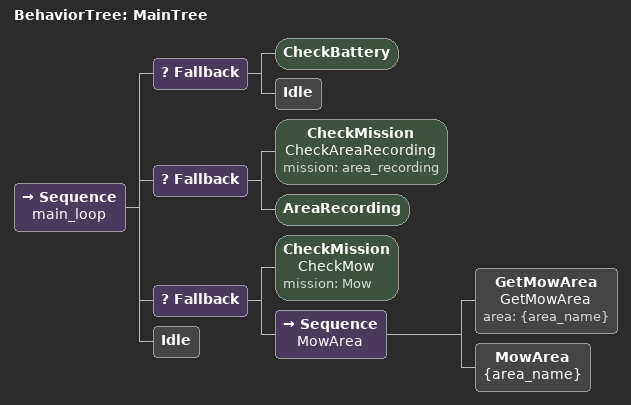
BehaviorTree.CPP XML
<root BTCPP_format="4">
    <!-- Behavior tree that looks for objects by naively looking through locations. -->
    <BehaviorTree ID="MainTree">
        <Sequence name="main_loop">
            <Fallback>
                <CheckBattery/>
                <Idle/>
            </Fallback>
            <Fallback>
                <CheckMission name="CheckAreaRecording" mission="area_recording" />
                <AreaRecording/>
            </Fallback>
            <Fallback>
                <CheckMission name="CheckMow" mission="Mow" />
                <Sequence name="MowArea">
                    <GetMowArea name="GetMowArea" area="{area_name}" />
                    <MowArea name="{area_name}"/>
                </Sequence>
            </Fallback>
            <Idle/>
        </Sequence>
    </BehaviorTree>

</root>
